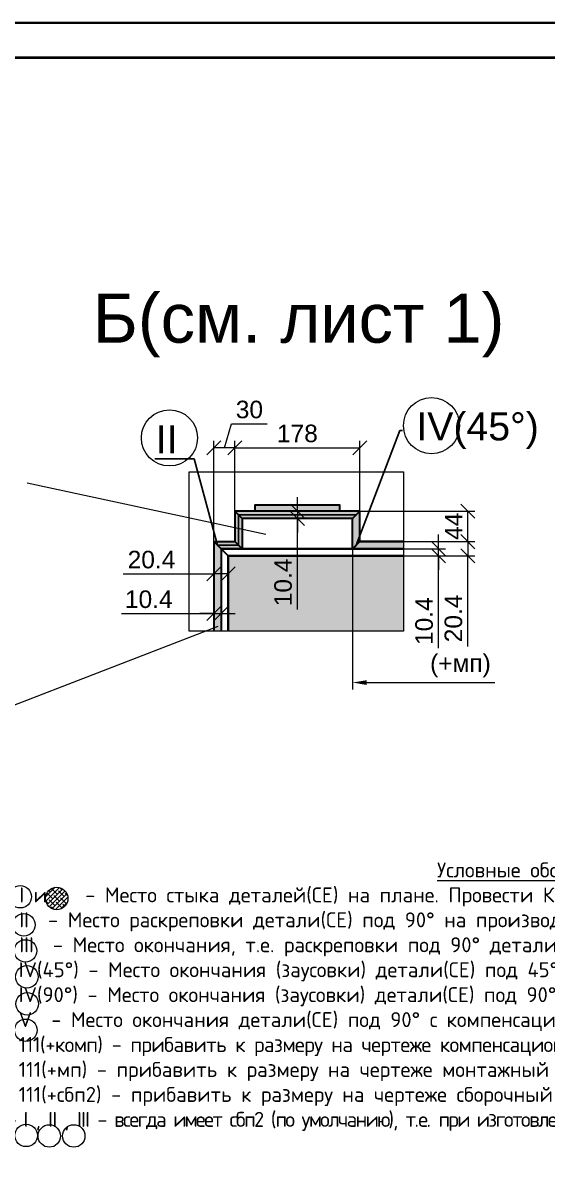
# Paper-space layout 'план по карнизу' of a CAD drawing. Header units: millimetres. Extents: x -88 to 2067, y 101 to 384.
# Drawn here: x 563.6 to 638.3, y 221.3 to 384.3 of the extents above; entities that cross this region are included whole.
import ezdxf
from ezdxf import colors
from ezdxf.entities.mleader import LeaderData, LeaderLine
from ezdxf.math import Vec2, Vec3

# ---------------------------------------------------------------- set-up
doc = ezdxf.new("R2010")
doc.units = ezdxf.units.MM
doc.layers.get('DEFPOINTS').update_dxf_attribs({"color": 106, "lineweight": 5})
for name, color, linetype, lineweight in [('pechatnaya_ramka', 2, 'Continuous', 30), ('Линии Размерные и Текст', 1, 'Continuous', 5), ('толстая', 7, 'Continuous', 30), ('ШТАМП', 7, 'Continuous', 30)]:
    doc.layers.add(name, color=color, linetype=linetype, lineweight=lineweight)
doc.styles.get("Standard").update_dxf_attribs({"font": 'arial.ttf'})
doc.dimstyles.new('STANDARD 10', dxfattribs={"dimscale": 0.8, "dimtxt": 2.5, "dimasz": 2, "dimexe": 1, "dimexo": 0, "dimgap": 0.75, "dimtad": 1, "dimdec": 0, "dimlfac": 10, "dimdsep": 46, "dimtxsty": 'Standard', "dimblk": 'OBLIQUE', "dimcen": 1.5, "dimclrd": 256, "dimclre": 256, "dimclrt": 7, "dimazin": 0, "dimtfac": 1, "dimtdec": 0, "dimtmove": 1, "dimatfit": 3, "dimfxl": 1, "dimtolj": 1, "dimtzin": 0, "dimlwd": 5, "dimlwe": 5, "dimarcsym": 0})

# ---------------------------------------------------------------- blocks, each defined once
blk = doc.blocks.new('_OBLIQUE')
at = {"color": 0, "linetype": 'ByBlock'}
blk.add_line((-0.5, -0.5), (0.5, 0.5), dxfattribs=at)
blk = doc.blocks.new('*D70')
at = {"layer": 'DEFPOINTS', "color": 0, "transparency": 16777216}
for p in [(611.64, 314.77), (627.01, 314.77), (611.64, 310.41)]:
    blk.add_point(p, dxfattribs=at)
at = {"layer": 'Линии Размерные и Текст', "lineweight": 5, "transparency": 16777216}
for p, q in [((611.64, 314.77), (628.01, 314.77)), ((627.01, 310.41), (627.01, 314.77)), ((611.64, 310.41), (628.01, 310.41))]:
    blk.add_line(p, q, dxfattribs=at)
at = {"layer": 'Линии Размерные и Текст', "lineweight": 5, "transparency": 16777216, "xscale": 2, "yscale": 2, "zscale": 2}
for p, rotation in [((627.01, 314.77), 90), ((627.01, 310.41), 270)]:
    blk.add_blockref('_OBLIQUE', p, dxfattribs=dict(at, rotation=rotation))
at = {"layer": 'Линии Размерные и Текст', "color": 7, "transparency": 16777216, "insert": (625.01, 312.59), "char_height": 2.5, "attachment_point": 5, "rotation": 90}
blk.add_mtext('\\A1;44', dxfattribs=at)
blk = doc.blocks.new('*D71')
at = {"layer": 'DEFPOINTS', "color": 0, "transparency": 16777216}
for p in [(611.64, 323.8), (593.84, 314.77), (611.64, 314.77)]:
    blk.add_point(p, dxfattribs=at)
at = {"layer": 'Линии Размерные и Текст', "lineweight": 5, "transparency": 16777216}
for p, q in [((593.84, 314.77), (593.84, 324.8)), ((611.64, 314.77), (611.64, 324.8)), ((593.84, 323.8), (611.64, 323.8))]:
    blk.add_line(p, q, dxfattribs=at)
at = {"layer": 'Линии Размерные и Текст', "lineweight": 5, "transparency": 16777216, "xscale": 2, "yscale": 2, "zscale": 2, "rotation": 180}
blk.add_blockref('_OBLIQUE', (593.84, 323.8), dxfattribs=at)
at = {"layer": 'Линии Размерные и Текст', "lineweight": 5, "transparency": 16777216, "xscale": 2, "yscale": 2, "zscale": 2}
blk.add_blockref('_OBLIQUE', (611.64, 323.8), dxfattribs=at)
at = {"layer": 'Линии Размерные и Текст', "color": 7, "transparency": 16777216, "insert": (602.74, 325.82), "char_height": 2.5, "attachment_point": 5}
blk.add_mtext('\\A1;178', dxfattribs=at)
blk = doc.blocks.new('*D69')
at = {"layer": 'DEFPOINTS', "color": 0, "transparency": 16777216}
for p in [(590.85, 323.8), (590.85, 310.41), (593.84, 310.41)]:
    blk.add_point(p, dxfattribs=at)
at = {"layer": 'Линии Размерные и Текст', "lineweight": 5, "transparency": 16777216}
for p, q in [((592.34, 323.8), (593.36, 327.2)), ((593.36, 327.2), (598.43, 327.2)), ((590.85, 310.41), (590.85, 324.8)), ((593.84, 310.41), (593.84, 324.8)), ((593.84, 323.8), (590.85, 323.8))]:
    blk.add_line(p, q, dxfattribs=at)
at = {"layer": 'Линии Размерные и Текст', "lineweight": 5, "transparency": 16777216, "xscale": 2, "yscale": 2, "zscale": 2, "rotation": 180}
blk.add_blockref('_OBLIQUE', (590.85, 323.8), dxfattribs=at)
at = {"layer": 'Линии Размерные и Текст', "lineweight": 5, "transparency": 16777216, "xscale": 2, "yscale": 2, "zscale": 2}
blk.add_blockref('_OBLIQUE', (593.84, 323.8), dxfattribs=at)
at = {"layer": 'Линии Размерные и Текст', "color": 7, "transparency": 16777216, "insert": (595.9, 329.23), "char_height": 2.5, "attachment_point": 5}
blk.add_mtext('\\A1;30', dxfattribs=at)
blk = doc.blocks.new('_None')
blk = doc.blocks.new('*D68')
at = {"layer": 'DEFPOINTS', "color": 0, "transparency": 16777216}
for p in [(602.74, 314.77), (602.74, 313.73), (602.74, 313.73)]:
    blk.add_point(p, dxfattribs=at)
at = {"layer": 'Линии Размерные и Текст', "lineweight": 5, "transparency": 16777216}
for p, q in [((602.74, 314.77), (602.74, 316.77)), ((602.74, 314.77), (603.74, 314.77)), ((602.74, 314.77), (602.74, 313.73)), ((602.74, 314.77), (602.74, 313.73)), ((602.74, 313.73), (601.74, 313.73)), ((602.74, 313.73), (602.74, 311.73)), ((602.74, 300.72), (602.74, 313.73))]:
    blk.add_line(p, q, dxfattribs=at)
at = {"layer": 'Линии Размерные и Текст', "lineweight": 5, "transparency": 16777216, "xscale": 2, "yscale": 2, "zscale": 2}
for p, rotation in [((602.74, 314.77), 270), ((602.74, 313.73), 90)]:
    blk.add_blockref('_OBLIQUE', p, dxfattribs=dict(at, rotation=rotation))
at = {"layer": 'Линии Размерные и Текст', "color": 7, "transparency": 16777216, "insert": (600.71, 304.6), "char_height": 2.5, "attachment_point": 5, "rotation": 90}
blk.add_mtext('\\A1;10.4', dxfattribs=at)
blk = doc.blocks.new('*D64')
at = {"layer": 'DEFPOINTS', "color": 0, "transparency": 16777216}
for p in [(590.85, 308.37), (592.89, 308.37), (590.85, 305.81)]:
    blk.add_point(p, dxfattribs=at)
at = {"layer": 'Линии Размерные и Текст', "lineweight": 5, "transparency": 16777216}
for p, q in [((590.85, 308.37), (590.85, 304.81)), ((592.89, 308.37), (592.89, 304.81)), ((577.93, 305.81), (590.85, 305.81)), ((592.89, 305.81), (590.85, 305.81))]:
    blk.add_line(p, q, dxfattribs=at)
at = {"layer": 'Линии Размерные и Текст', "lineweight": 5, "transparency": 16777216, "xscale": 2, "yscale": 2, "zscale": 2, "rotation": 180}
blk.add_blockref('_OBLIQUE', (590.85, 305.81), dxfattribs=at)
at = {"layer": 'Линии Размерные и Текст', "lineweight": 5, "transparency": 16777216, "xscale": 2, "yscale": 2, "zscale": 2}
blk.add_blockref('_OBLIQUE', (592.89, 305.81), dxfattribs=at)
at = {"layer": 'Линии Размерные и Текст', "color": 7, "transparency": 16777216, "insert": (581.95, 307.84), "char_height": 2.5, "attachment_point": 5}
blk.add_mtext('\\A1;20.4', dxfattribs=at)
blk = doc.blocks.new('*D65')
at = {"layer": 'DEFPOINTS', "color": 0, "transparency": 16777216}
for p in [(590.85, 308.37), (591.89, 308.37), (591.89, 300.16)]:
    blk.add_point(p, dxfattribs=at)
at = {"layer": 'Линии Размерные и Текст', "lineweight": 5, "transparency": 16777216}
for p, q in [((590.85, 308.37), (590.85, 299.16)), ((591.89, 308.37), (591.89, 299.16)), ((577.69, 300.16), (590.85, 300.16)), ((590.85, 300.16), (588.85, 300.16)), ((590.85, 300.16), (591.89, 300.16)), ((590.85, 300.16), (591.89, 300.16)), ((591.89, 300.16), (593.89, 300.16))]:
    blk.add_line(p, q, dxfattribs=at)
at = {"layer": 'Линии Размерные и Текст', "lineweight": 5, "transparency": 16777216, "xscale": 2, "yscale": 2, "zscale": 2}
blk.add_blockref('_OBLIQUE', (590.85, 300.16), dxfattribs=at)
at = {"layer": 'Линии Размерные и Текст', "lineweight": 5, "transparency": 16777216, "xscale": 2, "yscale": 2, "zscale": 2, "rotation": 180}
blk.add_blockref('_OBLIQUE', (591.89, 300.16), dxfattribs=at)
at = {"layer": 'Линии Размерные и Текст', "color": 7, "transparency": 16777216, "insert": (581.56, 302.19), "char_height": 2.5, "attachment_point": 5}
blk.add_mtext('\\A1;10.4', dxfattribs=at)
blk = doc.blocks.new('*D66')
at = {"layer": 'DEFPOINTS', "color": 0, "transparency": 16777216}
for p in [(611.64, 310.41), (611.64, 308.37), (627.01, 308.37)]:
    blk.add_point(p, dxfattribs=at)
at = {"layer": 'Линии Размерные и Текст', "lineweight": 5, "transparency": 16777216}
for p, q in [((611.64, 310.41), (628.01, 310.41)), ((627.01, 310.41), (627.01, 308.37)), ((611.64, 308.37), (628.01, 308.37)), ((627.01, 295.45), (627.01, 308.37))]:
    blk.add_line(p, q, dxfattribs=at)
at = {"layer": 'Линии Размерные и Текст', "lineweight": 5, "transparency": 16777216, "xscale": 2, "yscale": 2, "zscale": 2}
for p, rotation in [((627.01, 310.41), 90), ((627.01, 308.37), 270)]:
    blk.add_blockref('_OBLIQUE', p, dxfattribs=dict(at, rotation=rotation))
at = {"layer": 'Линии Размерные и Текст', "color": 7, "transparency": 16777216, "insert": (624.98, 299.47), "char_height": 2.5, "attachment_point": 5, "rotation": 90}
blk.add_mtext('\\A1;20.4', dxfattribs=at)
blk = doc.blocks.new('*D67')
at = {"layer": 'DEFPOINTS', "color": 0, "transparency": 16777216}
for p in [(611.64, 309.41), (611.64, 308.37), (622.84, 309.41)]:
    blk.add_point(p, dxfattribs=at)
at = {"layer": 'Линии Размерные и Текст', "lineweight": 5, "transparency": 16777216}
for p, q in [((622.84, 309.41), (622.84, 311.41)), ((611.64, 309.41), (623.84, 309.41)), ((611.64, 308.37), (623.84, 308.37)), ((622.84, 308.37), (622.84, 309.41)), ((622.84, 308.37), (622.84, 309.41)), ((622.84, 308.37), (622.84, 306.37)), ((622.84, 295.21), (622.84, 308.37))]:
    blk.add_line(p, q, dxfattribs=at)
at = {"layer": 'Линии Размерные и Текст', "lineweight": 5, "transparency": 16777216, "xscale": 2, "yscale": 2, "zscale": 2}
for p, rotation in [((622.84, 309.41), 270), ((622.84, 308.37), 90)]:
    blk.add_blockref('_OBLIQUE', p, dxfattribs=dict(at, rotation=rotation))
at = {"layer": 'Линии Размерные и Текст', "color": 7, "transparency": 16777216, "insert": (620.81, 299.08), "char_height": 2.5, "attachment_point": 5, "rotation": 90}
blk.add_mtext('\\A1;10.4', dxfattribs=at)
blk = doc.blocks.new('*D190')
at = {"layer": 'DEFPOINTS', "color": 0, "transparency": 16777216}
for p in [(610.6, 309.37), (619.07, 309.37), (619.07, 290.33)]:
    blk.add_point(p, dxfattribs=at)
at = {"layer": 'Линии Размерные и Текст', "lineweight": 5, "transparency": 16777216}
for p, q in [((610.6, 309.37), (610.6, 289.33)), ((612.6, 290.33), (630.89, 290.33))]:
    blk.add_line(p, q, dxfattribs=at)
at = {"layer": 'Линии Размерные и Текст', "transparency": 16777216}
blk.add_solid([(612.6, 290.66), (612.6, 289.99), (610.6, 290.33)], dxfattribs=at)
at = {"layer": 'Линии Размерные и Текст', "color": 7, "transparency": 16777216, "insert": (625.98, 292.72), "char_height": 2.5, "attachment_point": 5}
blk.add_mtext('\\A1;(+мп)', dxfattribs=at)
blk = doc.blocks.new('условные обозначения для плана карниза')
at = {"layer": 'Линии Размерные и Текст'}
h = blk.add_hatch(dxfattribs=at)
h.set_pattern_fill('ANSI38', color=256, scale=6, style=0)
h.set_pattern_definition([(45, (378.40315, -403.5105), (-0.5303301, 0.5303301), []), (135, (378.40315, -403.5105), (-1.5909903, 0.5303301), [1.875, -1.125])])
h.paths.add_polyline_path([(12.95, 59.35, 1), (18.22, 59.35, 1)])
for centre in [(7.07, 59.75), (15.59, 59.35), (7.9, 53.17), (8.28, 47.07), (8.59, 41.02), (8.68, 34.69), (8.37, 28.51), (8.45, 3.91), (13.86, 3.78), (19.57, 3.78)]:
    blk.add_circle(centre, 2.63, dxfattribs=at)
at = {"layer": 'Линии Размерные и Текст', "insert": (0, 67.76), "char_height": 3.5, "attachment_point": 1}
blk.add_mtext_dynamic_manual_height_columns('\\pi104.5656;{\\fISOCPEUR|b0|i0|c204|p34;\\LУсловные обозначения для плана по \\fISOCPEUR|b1|i1|c204|p34;составным\\fISOCPEUR|b0|i0|c204|p34; СЕ:\\l \\P\\pi0;\\fISOCPEUR|b0|i0|c0|p34;*  I\\fISOCPEUR|b0|i0|c204|p34; и    - Место стыка деталей(СЕ) на плане\\fISOCPEUR|b0|i0|c0|p34;.\\fISOCPEUR|b0|i0|c204|p34; Провести КСб, отгрузить на объект в разборе.\\P\\fISOCPEUR|b0|i0|c0|p34;*  II\\fISOCPEUR|b0|i0|c204|p34;  - Место раскреповки детали(СЕ) под 90° на производстве. Склеить на производстве 2эт.\\P\\fISOCPEUR|b0|i0|c0|p34;*  III\\fISOCPEUR|b0|i0|c204|p34;  - Место окончания, т.е. раскреповки под 90° детали(СЕ) самой на себя. Склеить на производстве 2эт.\\P\\fISOCPEUR|b0|i0|c0|p34;   IV(45°)\\fISOCPEUR|b0|i0|c204|p34; - Место окончания (заусовки) детали(СЕ) под 45°(чистовой пил).\\fISOCPEUR|b0|i0|c0|p34; \\fISOCPEUR|b0|i0|c204|p34;Формируется на участке сборки 2-го этажа.\\P\\fISOCPEUR|b0|i0|c0|p34;   IV(90°)\\fISOCPEUR|b0|i0|c204|p34; - Место окончания (заусовки) детали(СЕ) под 90°(чистовой пил).\\fISOCPEUR|b0|i0|c0|p34; \\fISOCPEUR|b0|i0|c204|p34;Формируется на участке сборки 2-го этажа.\\P\\fISOCPEUR|b0|i0|c0|p34;   V\\fISOCPEUR|b0|i0|c204|p34;  - Место окончания детали(СЕ) под 90° с компенсационным размером\\fISOCPEUR|b0|i0|c0|p34; \\fISOCPEUR|b0|i0|c204|p34;(+комп).\\fISOCPEUR|b0|i0|c0|p34;    \\fISOCPEUR|b0|i0|c204|p34;\\P\\fISOCPEUR|b0|i0|c0|p34;   \\fISOCPEUR|b0|i0|c204|p34;\\T0.95;111(+комп) - прибавить к размеру на чертеже компенсационный размер 20мм на один конец профиля или 40мм на оба конца.\\P\\fISOCPEUR|b0|i0|c0|p34;\\T1;   111\\fISOCPEUR|b0|i0|c204|p34;(+мп)\\fISOCPEUR|b0|i0|c0|p34; -\\fISOCPEUR|b0|i0|c204|p34; прибавить к размеру на чертеже монтажный припуск 100мм.\\P\\fISOCPEUR|b0|i0|c0|p34;   111\\fISOCPEUR|b0|i0|c204|p34;(+сбп2) \\fISOCPEUR|b0|i0|c0|p34;- \\fISOCPEUR|b0|i0|c204|p34;прибавить к размеру на чертеже сборочный припуск 100мм 2 этажа.\\fISOCPEUR|b0|i0|c0|p34;\\P\\T0.85;* -\\fISOCPEUR|b0|i0|c204|p34; \\fISOCPEUR|b0|i0|c0|p34;I\\fISOCPEUR|b0|i0|c204|p34; , \\fISOCPEUR|b0|i0|c0|p34;II\\fISOCPEUR|b0|i0|c204|p34; , \\fISOCPEUR|b0|i0|c0|p34;III - \\fISOCPEUR|b0|i0|c204|p34;всегда имеет сбп2 (по умолчанию), т.е. при изготовлении деталей на участке заготовки\\fISOCPEUR|b0|i0|c0|p34; \\fISOCPEUR|b0|i0|c204|p34;и МДФ, брибавлять его (сбп2) всегда.}', width=323.2236, gutter_width=50, heights=[0], dxfattribs=at)

psp = doc.layouts.new('план по карнизу')

# ---------------------------------------------------------------- hatches: boundary and pattern name
at = {"layer": 'Линии Размерные и Текст'}
h = psp.add_hatch(color=190, dxfattribs=at)
h.dxf.hatch_style = 1
h.paths.add_polyline_path([(611.6387, 314.7657), (593.8387, 314.7657), (594.8794, 313.7251), (610.598, 313.7251)])
h.paths.add_polyline_path([(608.7387, 315.6657), (596.7387, 315.6657), (596.7387, 314.7657), (608.7387, 314.7657)])
h.paths.add_polyline_path([(611.6387, 314.7657), (610.598, 313.7251), (610.598, 309.3691), (610.6181, 309.3892), (611.6387, 310.4098)])
h.paths.add_polyline_path([(594.8794, 313.7251), (593.8387, 314.7657), (593.8387, 310.4098), (593.8401, 310.4084), (594.8794, 309.3691)])
h = psp.add_hatch(color=190, dxfattribs=at)
h.dxf.hatch_style = 1
h.paths.add_polyline_path([(590.8459, 310.4084), (593.8401, 310.4084), (594.8794, 309.3691), (591.8863, 309.3691)])
h = psp.add_hatch(color=190, dxfattribs=at)
h.dxf.hatch_style = 1
h.paths.add_polyline_path([(590.8459, 297.6616), (591.8863, 297.6616), (591.8863, 309.368), (591.8859, 309.3684), (590.8459, 310.4084)])
h = psp.add_hatch(color=190, dxfattribs=at)
h.dxf.hatch_style = 1
h.paths.add_polyline_path([(617.8754, 309.3684), (617.8754, 310.4084), (611.6373, 310.4084), (610.5973, 309.3684)])
h = psp.add_hatch(color=190, dxfattribs=at)
h.dxf.hatch_style = 1
h.paths.add_polyline_path([(611.3672, 308.3657), (592.8886, 308.3657), (592.8886, 297.6616), (613.1242, 297.6616)])
h.paths.add_polyline_path([(617.8754, 308.3657), (611.3672, 308.3657), (613.1242, 297.6616), (617.8754, 297.6616)])

# ---------------------------------------------------------------- linework, layer by layer
at = {"layer": 'pechatnaya_ramka'}
psp.add_lwpolyline([(351.7347, 384.3485), (761.6693, 384.3485), (761.6693, 100.9984), (351.7347, 100.9984)], close=True, dxfattribs=at)
at = {"layer": 'Линии Размерные и Текст'}
for p, q in [((564.2521, 318.7906), (598.2416, 311.4657)), ((553.784, 283.7864), (591.4654, 298.3819))]:
    psp.add_line(p, q, dxfattribs=at)
psp.add_lwpolyline([(587.331, 320.3409), (617.8754, 320.3409), (617.8754, 297.6616), (587.331, 297.6616)], close=True, dxfattribs=at)
for centre in [(621.8527, 326.9415), (584.5122, 325.1936)]:
    psp.add_circle(centre, 4, dxfattribs=at)
at = {"layer": 'толстая'}
for p, q in [((611.6387, 314.7657), (593.8387, 314.7657)), ((593.8387, 314.7657), (594.8794, 313.7251)), ((593.8387, 314.7657), (593.8387, 310.4098)), ((611.6387, 314.7657), (610.598, 313.7251)), ((611.6387, 310.4098), (611.6387, 314.7657)), ((610.598, 313.7251), (594.8794, 313.7251)), ((594.8794, 313.7251), (594.8794, 309.3684)), ((610.598, 309.3684), (610.598, 313.7251)), ((592.8856, 308.3687), (590.8459, 310.4084)), ((590.8459, 310.4084), (590.8459, 297.6616)), ((593.8387, 310.4098), (593.8401, 310.4084)), ((611.6373, 310.4084), (611.6387, 310.4098)), ((617.8754, 310.4084), (611.6373, 310.4084)), ((617.8754, 309.3684), (591.8859, 309.3684)), ((591.8863, 309.3691), (591.8863, 297.6616)), ((592.8856, 297.6616), (592.8856, 308.3687)), ((592.8856, 308.3687), (617.8754, 308.3687))]:
    psp.add_line(p, q, dxfattribs=at)
for points in [[(596.7387, 315.6657), (596.7387, 315.6657)], [(596.7387, 314.7658), (596.7387, 315.6657), (608.7387, 315.6657), (608.7387, 314.7658)], [(608.7387, 315.6657), (608.7387, 315.6657)], [(593.8401, 310.4084), (594.8801, 309.3684)], [(610.5973, 309.3684), (611.6373, 310.4084)], [(610.5973, 309.3684), (611.6373, 310.4084), (617.8754, 310.4084)], [(617.8754, 308.3687), (592.8856, 308.3687), (591.8859, 309.3684), (617.8754, 309.3684)], [(592.8857, 297.6616), (592.8857, 308.3687), (617.8754, 308.3687)], [(592.8857, 308.3687), (592.8886, 308.3657)], [(617.8754, 308.3657), (592.8886, 308.3657), (592.8886, 297.6616)], [(617.8754, 308.3657), (592.8886, 308.3657), (592.8886, 297.6616)], [(617.8754, 309.3684), (610.5973, 309.3684)]]:
    psp.add_lwpolyline(points, dxfattribs=at)
for points in [[(590.8459, 310.4084), (593.8401, 310.4084), (594.8794, 309.3691), (591.8863, 309.3691)], [(611.6373, 310.4084), (610.6181, 309.3892), (610.5973, 309.3684)]]:
    psp.add_lwpolyline(points, close=True, dxfattribs=at)
at = {"layer": 'ШТАМП'}
psp.add_lwpolyline([(351.7347, 100.9984), (761.6693, 100.9984), (761.6693, 384.3485), (351.7347, 384.3485)], close=True, dxfattribs=at)
at = {"layer": 'ШТАМП', "lineweight": 40}
psp.add_lwpolyline([(371.7347, 105.9984), (756.6693, 105.9984), (756.6693, 379.3485), (371.7347, 379.3485)], close=True, dxfattribs=at)

# ---------------------------------------------------------------- block references
at = {"layer": 'Линии Размерные и Текст', "xscale": 0.609260200926247, "yscale": 0.609260200926247, "zscale": 0.609260200926247}
psp.add_blockref('условные обозначения для плана карниза', (558.9405, 223.3995), dxfattribs=at)

# ---------------------------------------------------------------- texts
at = {"layer": 'Линии Размерные и Текст'}
psp.add_text('Б(см. лист 1) ', height=7, dxfattribs=at).set_placement((573.5862, 338.7671))

# ---------------------------------------------------------------- dimensions: what is measured, and where the dimension line sits
for base, p1, p2, picture, middle in [((590.8459, 323.7966), (593.8387, 310.4098), (590.8459, 310.4098), '*D69', (594.113, 329.2262)), ((611.6387, 323.7966), (593.8387, 314.7657), (611.6387, 314.7657), '*D71', (602.7387, 325.823))]:
    dim = psp.add_linear_dim(base=base, p1=p1, p2=p2, dimstyle='STANDARD 10', override={"dimscale": 1}, dxfattribs=at)
    dim.commit()
    dim.dimension.update_dxf_attribs({"geometry": picture, "text_midpoint": middle})
for base, p1, p2, override, picture, middle in [((602.7387, 313.7251), (602.7387, 314.7657), (602.7387, 313.7251), {"dimscale": 1, "dimdec": 1}, '*D68', (602.6754, 304.5969)), ((627.0052, 314.7657), (611.6387, 310.4098), (611.6387, 314.7657), {"dimscale": 1}, '*D70', (627.0052, 312.5877)), ((627.0052, 308.3671), (611.6359, 310.4098), (611.6359, 308.3671), {"dimscale": 1, "dimdec": 1}, '*D66', (625.5299, 299.4667)), ((622.8361, 309.4075), (611.6359, 308.3671), (611.6359, 309.4075), {"dimscale": 1, "dimdec": 1}, '*D67', (623.1568, 299.0847))]:
    dim = psp.add_linear_dim(base=base, p1=p1, p2=p2, angle=90, dimstyle='STANDARD 10', override=override, dxfattribs=at)
    dim.commit()
    dim.dimension.update_dxf_attribs({"geometry": picture, "text_midpoint": middle, "dimtype": 160})
for base, p1, p2, picture, middle in [((591.8863, 300.1604), (590.8459, 308.3657), (591.8863, 308.3657), '*D65', (581.5636, 300.295)), ((590.8459, 305.8125), (592.8886, 308.3657), (590.8459, 308.3657), '*D64', (581.9455, 304.9711))]:
    dim = psp.add_linear_dim(base=base, p1=p1, p2=p2, dimstyle='STANDARD 10', override={"dimscale": 1, "dimdec": 1}, dxfattribs=at)
    dim.commit()
    dim.dimension.update_dxf_attribs({"geometry": picture, "text_midpoint": middle, "dimtype": 160})
dim = psp.add_linear_dim(base=(619.0695, 290.3262), p1=(610.598, 309.3684), p2=(619.0695, 309.3684), angle=180, text='(+мп)', dimstyle='STANDARD 10', override={"dimscale": 1, "dimblk2": 'None', "dimsah": 1, "dimse2": 1, "dimsd2": 1, "dimtmove": 0}, dxfattribs=at)
dim.commit()
dim.dimension.update_dxf_attribs({"geometry": '*D190', "text_midpoint": (625.9796, 290.3262), "dimtype": 160})

# ---------------------------------------------------------------- leaders
ml = psp.add_multileader_mtext('Standard', dxfattribs=at)
ml.set_content('IV(45%%D)', color=256)
ml.set_leader_properties()
ml.set_arrow_properties(name='NONE')
ml.build(insert=Vec2(0, 0))
ml.multileader.update_dxf_attribs({"text_right_attachment_type": 6, "dogleg_length": 0.36})
ctx = ml.context
ctx.base_point, ctx.plane_origin = Vec3(617.6983, 326.2482), Vec3(576.8965, 281.1515)
ctx.right_attachment = 6
notes = []
notes.append((ctx, [(0, (1, 1, 0), (617.3383, 326.2482), (1, 0), 0.36, [(1, [(611.1173, 309.8884)], 0, [])])]))
ctx.mtext.insert, ctx.mtext.flow_direction = Vec3(619.6983, 328.8362), 5
ml = psp.add_multileader_mtext('Standard', dxfattribs=at)
ml.set_content('II', color=256)
ml.set_leader_properties()
ml.set_arrow_properties(name='NONE')
ml.build(insert=Vec2(0, 0))
ml.multileader.update_dxf_attribs({"text_right_attachment_type": 6, "dogleg_length": 0.36})
ctx = ml.context
ctx.base_point, ctx.plane_origin = Vec3(581.5766, 324.9995), Vec3(563.9254, 322.6239)
ctx.right_attachment, ctx.text_align_type = 6, 2
notes.append((ctx, [(0, (1, 1, 0), (588.0184, 322.1995), (-1, 0), 0.36, [(1, [(611.1183, 314.2454), (594.359, 314.2454), (594.3601, 309.8884), (591.3669, 309.8874)], 0, [])])]))
ctx.mtext.insert, ctx.mtext.alignment, ctx.mtext.flow_direction = Vec3(585.6584, 326.9995), 3, 5
for ctx, leaders in notes:
    for number, flags, end, landing, length, lines in leaders:
        leader = LeaderData()
        leader.index, (leader.has_last_leader_line, leader.has_dogleg_vector, leader.attachment_direction) = number, flags
        leader.last_leader_point, leader.dogleg_vector, leader.dogleg_length = Vec3(end), Vec3(landing), length
        for number, points, colour, breaks in lines:
            line = LeaderLine()
            line.index, line.vertices, line.color, line.breaks = number, Vec3.list(points), colors.encode_raw_color(colour), breaks
            leader.lines.append(line)
        ctx.leaders.append(leader)

doc.saveas('drawing.dxf')
